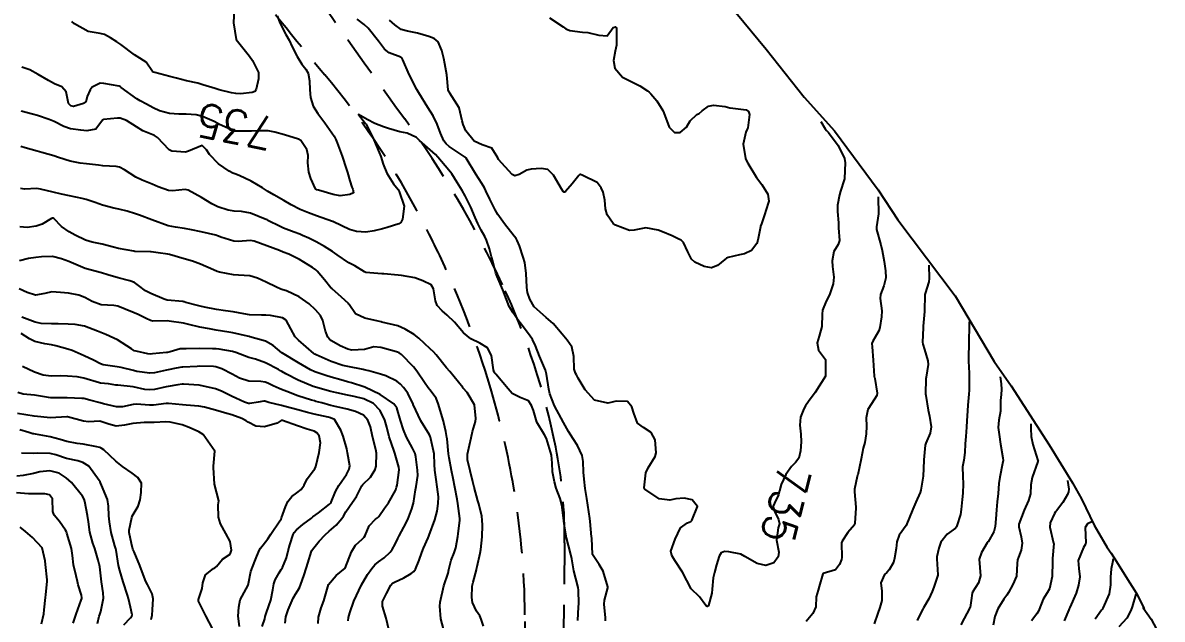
# Model space of a CAD drawing. Header units: metres. Extents: x 298520 to 308411, y 7433745 to 7450750.
# Drawn here: x 305147.9 to 305286.2, y 7438392.5 to 7438464.9 of the extents above; entities that cross this region are included whole.
import ezdxf
from ezdxf.enums import TextEntityAlignment as Align

# ---------------------------------------------------------------- set-up
doc = ezdxf.new("R2010")
doc.units = ezdxf.units.M
doc.header["$LTSCALE"] = 10
doc.linetypes.add('DASHED', pattern=[0.75, 0.5, -0.25])
for name, color, linetype in [('Area', 45, 'Continuous'), ('Cotas', 45, 'Continuous'), ('Curvas de Nivel 1m', 11, 'Continuous'), ('Curvas de Nivel 5m', 15, 'Continuous'), ('Vias Secundárias', 230, 'DASHED')]:
    doc.layers.add(name, color=color, linetype=linetype)
doc.styles.add('Style-STANDARD', font='STANDARD.shx')

msp = doc.modelspace()

# ---------------------------------------------------------------- linework, layer by layer
at = {"layer": 'Area'}
msp.add_polyline3d([(305234.43, 7438466.15, 742.42), (305238.09, 7438461.71, 742.34), (305242.71, 7438455.88, 735.63), (305246.41, 7438451.77, 743.73), (305251.7, 7438444.62, 743.28), (305254.1, 7438441, 743.52), (305261.05, 7438431.77, 740.65), (305265.78, 7438423.79, 736.5), (305267.85, 7438420.86, 739.4), (305272.45, 7438413.7, 738.03), (305275.3, 7438409.05, 736), (305276.38, 7438407.14, 736.47), (305277.93, 7438403.95, 733.41), (305279.07, 7438401.98, 733.34), (305279.48, 7438401.23, 731.62), (305279.98, 7438400.52, 735.99), (305280.63, 7438399.51, 734.87), (305281.77, 7438397.71, 734.47), (305283.03, 7438395.73, 729.08), (305284, 7438393.81, 732.13), (305283.87, 7438393.89, 732.11), (305284.82, 7438392.54, 733.78), (305286.18, 7438390.01, 733.84)], dxfattribs=at)
at = {"layer": 'Curvas de Nivel 1m', "flags": 128}
for points, elevation in [([(305173.52, 7438466.58), (305173.43, 7438464.89), (305173.77, 7438462.88), (305175.36, 7438460.86), (305175.75, 7438460.31), (305176.47, 7438458.85), (305176.49, 7438458.08), (305176.17, 7438456.86), (305176.01, 7438456.55), (305175.7, 7438456.43), (305174.3, 7438456.28), (305173.7, 7438456.3), (305173.19, 7438456.38), (305171.7, 7438456.76), (305171.22, 7438456.91), (305169.71, 7438457.39), (305169.1, 7438457.56), (305167.72, 7438457.86), (305166.52, 7438458.17), (305165.72, 7438458.39), (305163.87, 7438458.86), (305163.73, 7438458.91), (305163.62, 7438459), (305162.84, 7438460.11), (305161.75, 7438460.81), (305161.43, 7438461.03), (305159.77, 7438462.28), (305159.28, 7438462.57), (305158.49, 7438463.07), (305157.78, 7438463.47), (305157.25, 7438463.61), (305155.78, 7438463.86), (305154.15, 7438464.76), (305153.8, 7438465.04)], 736), ([(305211.81, 7438465.5), (305213.47, 7438464.41), (305213.8, 7438464.17), (305214.25, 7438463.95), (305215.79, 7438463.78), (305216.46, 7438463.71), (305217.79, 7438463.4), (305218.81, 7438463.32), (305219.53, 7438464.33), (305219.8, 7438464.41), (305219.89, 7438464.33), (305219.93, 7438464.2), (305219.94, 7438462.33), (305219.92, 7438462.18), (305219.76, 7438461.47), (305219.55, 7438460.33), (305219.74, 7438459.39), (305220.66, 7438458.32), (305221.72, 7438457.78), (305222.76, 7438457.25), (305223.71, 7438456.65), (305223.91, 7438456.49), (305224.1, 7438456.28), (305224.83, 7438455.41), (305225.56, 7438454.26), (305225.68, 7438453.98), (305226.33, 7438452.25), (305226.98, 7438451.58), (305227.65, 7438451.6), (305228.41, 7438452.23), (305228.88, 7438453.01), (305229.68, 7438453.77), (305229.98, 7438453.91), (305230.32, 7438454.2), (305231.08, 7438454.8), (305231.69, 7438454.92), (305233.14, 7438454.73), (305233.69, 7438454.58), (305234.04, 7438454.52), (305235.68, 7438454.33), (305235.96, 7438454.14), (305236.06, 7438453.75), (305235.86, 7438452.14), (305235.81, 7438451.98), (305235.65, 7438451.61), (305235.3, 7438450.15), (305235.61, 7438448.44), (305235.73, 7438448.14), (305235.87, 7438447.86), (305236.94, 7438446.13), (305237.57, 7438445.27), (305238.31, 7438444.11), (305238.42, 7438443.24), (305238.08, 7438442.11), (305237.92, 7438441.72), (305237.52, 7438440.5), (305237.43, 7438440.21), (305237.41, 7438440.12), (305237.09, 7438438.53), (305236.96, 7438438.13), (305236.34, 7438437.27), (305235.47, 7438436.87), (305234.87, 7438436.75), (305233.47, 7438436.41), (305233.3, 7438436.34), (305233.09, 7438436.17), (305232.19, 7438435.45), (305231.45, 7438435.15), (305230.57, 7438435.32), (305229.46, 7438435.83), (305229.03, 7438436.22), (305228.58, 7438437.12), (305228.07, 7438438.23), (305227.77, 7438438.51), (305227.5, 7438438.66), (305226.69, 7438439.06), (305225.51, 7438439.55), (305224.97, 7438439.73), (305223.51, 7438440), (305222.06, 7438439.75), (305221.51, 7438439.7), (305219.81, 7438440.33), (305219.52, 7438440.55), (305218.78, 7438441.6), (305218.58, 7438442.34), (305218.5, 7438443.39), (305218.3, 7438444.35), (305218.08, 7438444.87), (305217.57, 7438445.5), (305215.84, 7438446.38), (305215.58, 7438446.47), (305215.49, 7438446.48), (305215.35, 7438446.38), (305214.55, 7438445.37), (305213.73, 7438444.41), (305213.62, 7438444.35), (305213.56, 7438444.35), (305213.47, 7438444.41), (305213.25, 7438444.73), (305212.28, 7438446.42), (305211.59, 7438447.11), (305210.8, 7438447.23), (305209.59, 7438447.13), (305209.04, 7438447.01), (305208.11, 7438446.47), (305207.58, 7438446.31), (305207.28, 7438446.48), (305205.61, 7438448.3), (305205.52, 7438448.5), (305204.78, 7438449.67), (305203.63, 7438450.1), (305202.64, 7438450.54), (305201.65, 7438451.78), (305201.31, 7438452.55), (305201.2, 7438453.01), (305200.84, 7438454.56), (305199.7, 7438456.37), (305199.62, 7438456.49), (305199.57, 7438456.57), (305199.5, 7438456.78), (305199.33, 7438458.58), (305199.1, 7438459.93), (305198.95, 7438460.58), (305198.71, 7438461.53), (305198.28, 7438462.59), (305197.78, 7438463.01), (305197.15, 7438463.24), (305195.79, 7438463.64), (305194.54, 7438463.88), (305193.79, 7438464.1), (305193.04, 7438464.65), (305192.38, 7438465.23)], 736), ([(305218.6, 7438392.34), (305218.59, 7438392.69), (305218.45, 7438394.35), (305218.48, 7438394.83), (305218.87, 7438396.34), (305218.87, 7438396.46), (305218.3, 7438398.35), (305217.83, 7438399.16), (305217.03, 7438400.36), (305216.92, 7438402.36), (305216.91, 7438402.51), (305216.75, 7438404.36), (305216.7, 7438404.75), (305216.46, 7438406.37), (305216.34, 7438407.15), (305216.14, 7438408.37), (305215.99, 7438409.53), (305215.93, 7438410.37), (305215.89, 7438411.65), (305215.75, 7438412.37), (305215.19, 7438413.59), (305214.68, 7438414.39), (305214.1, 7438415.28), (305213.51, 7438416.41), (305213.23, 7438416.9), (305212.4, 7438418.42), (305211.84, 7438419.86), (305211.7, 7438420.43), (305211.45, 7438422.27), (305211.41, 7438422.43), (305211.3, 7438422.74), (305210.57, 7438424.44), (305210.09, 7438425.69), (305209.74, 7438426.45), (305209.35, 7438427), (305208.24, 7438428.47), (305207.88, 7438428.97), (305207.39, 7438429.69), (305206.92, 7438430.48), (305206.56, 7438431.33), (305206.15, 7438432.49), (305205.44, 7438434.11), (305205.28, 7438434.5), (305204.91, 7438435.96), (305204.77, 7438436.51), (305204.53, 7438437.47), (305204.17, 7438438.52), (305203.94, 7438438.97), (305203.5, 7438439.72), (305203.09, 7438440.53), (305202.79, 7438441.27), (305202.24, 7438442.54), (305201.55, 7438443.9), (305201.19, 7438444.55), (305200.6, 7438445.53), (305199.93, 7438446.57), (305199.59, 7438447.02), (305198.26, 7438448.59), (305197.94, 7438448.92), (305197.62, 7438449.21), (305196, 7438450.62), (305195.64, 7438450.97), (305194.53, 7438451.52), (305193.64, 7438451.67), (305192.24, 7438452.07), (305191.65, 7438452.29), (305190.59, 7438452.68), (305189.66, 7438453.17), (305188.61, 7438453.76), (305189.46, 7438452.69), (305189.54, 7438452.58), (305189.65, 7438452.35), (305190.49, 7438450.68), (305191.12, 7438449.17), (305191.31, 7438448.67), (305191.6, 7438447.76), (305192.04, 7438446.67), (305192.87, 7438445.35), (305193.41, 7438444.65), (305193.56, 7438444.43), (305194.14, 7438442.64), (305193.94, 7438441.07), (305193.75, 7438440.65), (305193.51, 7438440.5), (305192.11, 7438440.06), (305191.51, 7438439.91), (305190.51, 7438439.67), (305189.5, 7438439.49), (305188.36, 7438439.56), (305187.5, 7438439.82), (305185.58, 7438440.74), (305185.51, 7438440.77), (305185.47, 7438440.79), (305183.52, 7438441.47), (305182.56, 7438441.82), (305181.53, 7438442.24), (305180.42, 7438442.8), (305179.54, 7438443.33), (305178.35, 7438444.03), (305177.56, 7438444.48), (305176.96, 7438444.85), (305175.57, 7438445.68), (305174.11, 7438446.35), (305173.58, 7438446.57), (305173.37, 7438446.67), (305172.9, 7438446.89), (305171.6, 7438447.8), (305170.53, 7438448.92), (305170.17, 7438449.47), (305169.62, 7438450.01), (305167.99, 7438449.33), (305167.62, 7438449.18), (305165.93, 7438449.3), (305165.62, 7438449.49), (305164.23, 7438450.99), (305163.84, 7438451.21), (305163.64, 7438451.29), (305162.42, 7438451.8), (305161.65, 7438452.27), (305160.45, 7438453.04), (305159.66, 7438453.34), (305159.37, 7438453.34), (305157.65, 7438453.15), (305157.6, 7438453.13), (305157.55, 7438453.08), (305156.72, 7438452.01), (305155.64, 7438451.79), (305154.89, 7438451.86), (305153.64, 7438452.05), (305152.85, 7438452.33), (305151.65, 7438452.91), (305151.05, 7438453.16), (305149.66, 7438453.63), (305149.02, 7438453.81), (305147.67, 7438454.18)], 734), ([(305215.22, 7438392.38), (305215.33, 7438394), (305215.35, 7438394.38), (305215.32, 7438396.03), (305215.29, 7438396.38), (305215, 7438397.47), (305214.75, 7438398.38), (305214.49, 7438399.85), (305214.4, 7438400.39), (305214.12, 7438401.47), (305213.88, 7438402.4), (305213.62, 7438403.86), (305213.55, 7438404.4), (305213.51, 7438404.83), (305213.31, 7438406.41), (305213.11, 7438407.18), (305212.61, 7438408.42), (305212.39, 7438409.17), (305212.17, 7438410.42), (305212.13, 7438411.45), (305212.05, 7438412.42), (305211.56, 7438414.06), (305211.43, 7438414.43), (305211.21, 7438414.91), (305210.27, 7438416.44), (305209.85, 7438417.84), (305209.62, 7438418.45), (305209.26, 7438419.01), (305208.22, 7438419.43), (305207.27, 7438419.9), (305206.77, 7438420.48), (305205.29, 7438422.24), (305205.17, 7438422.38), (305205.08, 7438422.5), (305205, 7438422.8), (305204.76, 7438424.51), (305204.26, 7438425.45), (305203.34, 7438426.01), (305202.25, 7438426.54), (305201.35, 7438427.29), (305200.26, 7438428.56), (305199.38, 7438429.43), (305198.76, 7438429.95), (305198.18, 7438430.59), (305197.97, 7438431.16), (305197.71, 7438432.6), (305197.42, 7438433.09), (305196.43, 7438433.6), (305195.43, 7438433.94), (305193.84, 7438434.24), (305193.44, 7438434.28), (305191.68, 7438434.43), (305191.44, 7438434.45), (305189.52, 7438434.61), (305189.44, 7438434.63), (305189.34, 7438434.69), (305188.15, 7438435.41), (305187.45, 7438435.77), (305186.04, 7438436.73), (305185.47, 7438437.13), (305184.48, 7438437.75), (305183.49, 7438438.33), (305182.59, 7438438.77), (305181.82, 7438439.1), (305181.5, 7438439.23), (305180.82, 7438439.48), (305179.5, 7438439.99), (305178.93, 7438440.24), (305177.77, 7438440.84), (305177.6, 7438440.92), (305177.51, 7438440.97), (305177.28, 7438441.07), (305175.52, 7438441.81), (305174.39, 7438442.01), (305173.52, 7438442.03), (305172.8, 7438442.17), (305171.53, 7438442.56), (305170.79, 7438442.92), (305169.54, 7438443.71), (305167.93, 7438444.59), (305167.56, 7438444.67), (305166.04, 7438444.49), (305165.56, 7438444.54), (305164.31, 7438444.99), (305163.57, 7438445.31), (305162.36, 7438445.81), (305161.57, 7438446.18), (305160.21, 7438447.04), (305159.59, 7438447.38), (305159.21, 7438447.44), (305157.59, 7438447.56), (305157.03, 7438447.64), (305155.59, 7438447.8), (305154.82, 7438447.88), (305153.6, 7438448.12), (305152.19, 7438448.56), (305151.61, 7438448.75), (305150.17, 7438449.16), (305149.61, 7438449.32), (305148.16, 7438449.74), (305147.62, 7438449.88)], 733), ([(305203.79, 7438391.66), (305203.52, 7438392.52), (305203.34, 7438392.92), (305202.95, 7438393.49), (305202.47, 7438394.53), (305202.36, 7438395.14), (305202.43, 7438396.54), (305202.52, 7438397.01), (305202.92, 7438398.53), (305202.94, 7438398.61), (305203.02, 7438398.93), (305203.4, 7438400.52), (305203.48, 7438400.97), (305203.62, 7438402.52), (305203.66, 7438403.94), (305203.64, 7438404.52), (305203.58, 7438405.02), (305203.2, 7438406.53), (305203.11, 7438406.88), (305202.67, 7438408.53), (305202.51, 7438409.17), (305202.15, 7438410.54), (305201.86, 7438411.85), (305201.83, 7438412.54), (305202.07, 7438413.66), (305202.28, 7438414.54), (305202.45, 7438415.3), (305202.81, 7438416.53), (305202.87, 7438416.89), (305202.69, 7438418.54), (305201.79, 7438420.02), (305201.33, 7438420.55), (305201.27, 7438420.62), (305199.69, 7438422.57), (305199.3, 7438423.04), (305198.05, 7438424.59), (305197.7, 7438424.97), (305197.33, 7438425.32), (305195.95, 7438426.61), (305195.35, 7438427.07), (305194.27, 7438427.72), (305193.37, 7438428.12), (305191.46, 7438428.58), (305191.37, 7438428.59), (305191, 7438428.67), (305189.38, 7438429.04), (305188.25, 7438429.57), (305187.47, 7438430.72), (305187.44, 7438430.77), (305187.39, 7438430.82), (305186.53, 7438431.6), (305185.41, 7438432.62), (305185.34, 7438432.67), (305185.26, 7438432.74), (305184.47, 7438433.71), (305183.6, 7438434.77), (305183.53, 7438434.85), (305183.44, 7438434.91), (305183.01, 7438435.21), (305181.46, 7438436.19), (305180.17, 7438436.8), (305179.47, 7438437.08), (305179.03, 7438437.25), (305177.48, 7438437.82), (305175.95, 7438438.39), (305175.49, 7438438.48), (305173.99, 7438438.37), (305173.49, 7438438.41), (305171.89, 7438438.9), (305171.6, 7438439.01), (305171.49, 7438439.05), (305171.3, 7438439.11), (305169.5, 7438439.53), (305168.34, 7438439.79), (305167.5, 7438439.93), (305166.39, 7438440.08), (305165.51, 7438440.27), (305163.51, 7438441), (305162.04, 7438441.55), (305161.52, 7438441.73), (305160.54, 7438442.02), (305159.53, 7438442.27), (305158.89, 7438442.42), (305157.53, 7438442.78), (305156.66, 7438443.09), (305155.54, 7438443.47), (305155.06, 7438443.58), (305153.54, 7438443.9), (305152.57, 7438444.12), (305151.55, 7438444.34), (305150, 7438444.72), (305149.56, 7438444.77), (305148.05, 7438444.7), (305147.56, 7438444.77)], 732), ([(305251.69, 7438443.78), (305251.68, 7438443.71), (305251.75, 7438441.73), (305251.51, 7438440.14), (305251.49, 7438439.95), (305251.51, 7438439.82), (305252.01, 7438437.94), (305252.17, 7438437.25), (305252.44, 7438435.94), (305252.6, 7438434.79), (305252.61, 7438433.94), (305252.39, 7438432.98), (305251.97, 7438431.94), (305251.92, 7438431.43), (305252.14, 7438429.94), (305252.12, 7438429.2), (305251.89, 7438427.94), (305251.79, 7438427.52), (305251.35, 7438426.73), (305251.03, 7438426.27), (305250.93, 7438425.96), (305250.95, 7438425.57), (305251.1, 7438423.95), (305251.23, 7438422.02), (305251.23, 7438421.95), (305251.25, 7438421.91), (305251.29, 7438421.74), (305251.58, 7438419.95), (305251.55, 7438419.67), (305251.27, 7438419.23), (305250.44, 7438417.96), (305250.25, 7438416.95), (305250.29, 7438415.96), (305250.25, 7438415), (305250.06, 7438413.97), (305249.89, 7438413.27), (305249.63, 7438411.97), (305249.21, 7438410.03), (305249.19, 7438409.98), (305249.15, 7438409.82), (305248.83, 7438408.28), (305248.83, 7438407.98), (305248.97, 7438406.11), (305248.98, 7438405.98), (305248.88, 7438404.19), (305248.81, 7438403.98), (305248.01, 7438403.04), (305247.31, 7438402), (305247.26, 7438401.79), (305247.29, 7438400), (305247.24, 7438399.78), (305247.02, 7438399.17), (305246.5, 7438398.52), (305245.01, 7438398.06), (305244.97, 7438398.02), (305244.55, 7438396.47), (305244.4, 7438396.03), (305244.16, 7438395.22), (305244.12, 7438394.03), (305243.77, 7438393.22), (305242.94, 7438392.22)], 734), ([(305198.92, 7438391.33), (305198.61, 7438392.58), (305198.49, 7438394.11), (305198.51, 7438394.58), (305198.98, 7438396.57), (305199.48, 7438398.09), (305199.59, 7438398.56), (305199.88, 7438399.7), (305200.21, 7438400.56), (305200.41, 7438401.18), (305200.67, 7438402.55), (305200.72, 7438402.89), (305200.92, 7438404.55), (305200.92, 7438404.72), (305200.67, 7438406.55), (305200.58, 7438407.09), (305200.3, 7438408.56), (305200.1, 7438409.6), (305199.92, 7438410.56), (305199.61, 7438412.12), (305199.54, 7438412.57), (305199.36, 7438414.41), (305199.34, 7438414.57), (305199.21, 7438415.29), (305198.99, 7438416.34), (305198.92, 7438416.57), (305198.75, 7438417.06), (305198.33, 7438418.58), (305198.02, 7438419.35), (305197.27, 7438420.36), (305197.08, 7438420.6), (305196.64, 7438421.25), (305195.71, 7438422.62), (305195.3, 7438423.16), (305193.82, 7438424.64), (305193.53, 7438424.85), (305193.33, 7438424.94), (305192.95, 7438425.03), (305191.33, 7438425.5), (305190.46, 7438425.56), (305189.33, 7438425.26), (305187.8, 7438425.18), (305187.33, 7438425.29), (305186.37, 7438425.7), (305185.34, 7438426.3), (305185.08, 7438426.49), (305184.87, 7438426.75), (305184.61, 7438427.49), (305184.28, 7438428.76), (305184, 7438429.38), (305183.39, 7438430.08), (305182.61, 7438430.78), (305181.4, 7438431.65), (305179.86, 7438432.35), (305179.41, 7438432.51), (305179.19, 7438432.59), (305178.67, 7438432.82), (305177.42, 7438433.43), (305176.36, 7438433.92), (305175.43, 7438434.19), (305174.03, 7438434.27), (305173.43, 7438434.32), (305171.72, 7438434.62), (305171.44, 7438434.71), (305171.01, 7438434.91), (305169.45, 7438435.61), (305168.47, 7438435.96), (305167.46, 7438436.26), (305165.67, 7438436.77), (305165.46, 7438436.81), (305164.28, 7438436.99), (305163.46, 7438437.1), (305163.35, 7438437.12), (305161.46, 7438437.16), (305161.32, 7438437.18), (305159.47, 7438437.52), (305158.86, 7438437.67), (305157.48, 7438438.04), (305156.29, 7438438.29), (305155.48, 7438438.5), (305154.2, 7438439.11), (305153.5, 7438439.51), (305152.54, 7438440.17), (305151.61, 7438441.15), (305151.55, 7438441.19), (305151.51, 7438441.21), (305151.46, 7438441.2), (305151.34, 7438441.15), (305150.2, 7438440.47), (305149.5, 7438440.22), (305148.37, 7438440.05), (305147.5, 7438440.15)], 731), ([(305257.86, 7438435.48), (305257.88, 7438433.88), (305257.84, 7438433.47), (305257.42, 7438432.06), (305257.37, 7438431.92), (305257.37, 7438431.88), (305257.34, 7438429.94), (305257.33, 7438429.88), (305257.17, 7438428.08), (305257.16, 7438427.88), (305257.09, 7438426.14), (305257.13, 7438425.88), (305257.34, 7438425.26), (305257.73, 7438423.88), (305257.75, 7438423.44), (305257.51, 7438421.88), (305257.49, 7438421.68), (305257.45, 7438419.88), (305257.47, 7438419.68), (305257.78, 7438417.87), (305257.94, 7438417.17), (305258.15, 7438415.87), (305258.01, 7438415.08), (305257.47, 7438413.88), (305257.42, 7438413.66), (305257.26, 7438411.88), (305257.26, 7438411.79), (305257.15, 7438409.88), (305256.86, 7438408.16), (305256.78, 7438407.88), (305256.27, 7438406.73), (305255.92, 7438405.89), (305255.08, 7438403.91), (305254.25, 7438402.73), (305253.98, 7438401.92), (305253.88, 7438401.09), (305253.68, 7438399.92), (305253.54, 7438399.41), (305253.02, 7438398.53), (305252.74, 7438398.2), (305252.46, 7438397.94), (305252.01, 7438396.93), (305252.14, 7438395.94), (305252.13, 7438394.78), (305251.89, 7438393.94), (305251.64, 7438393.26), (305251.22, 7438391.95)], 733), ([(305187.34, 7438392.31), (305187.4, 7438392.71), (305187.54, 7438393.31), (305188.04, 7438394.7), (305188.98, 7438396.69), (305189.72, 7438397.96), (305190.22, 7438398.68), (305190.58, 7438399.11), (305191.02, 7438399.47), (305191.72, 7438399.97), (305192.46, 7438400.66), (305192.7, 7438400.99), (305193.05, 7438401.64), (305193.38, 7438402.32), (305193.55, 7438402.64), (305194.13, 7438403.69), (305194.6, 7438404.63), (305195.1, 7438405.92), (305195.26, 7438406.46), (305195.29, 7438406.62), (305195.52, 7438408.22), (305195.6, 7438408.62), (305195.8, 7438409.96), (305195.77, 7438410.61), (305195.56, 7438412.22), (305195.49, 7438412.62), (305195.18, 7438413.27), (305194.44, 7438414.63), (305194.07, 7438415.5), (305193.72, 7438416.64), (305193.25, 7438418.16), (305192.89, 7438418.65), (305191.26, 7438419.8), (305189.37, 7438420.69), (305189.27, 7438420.73), (305187.76, 7438421.2), (305187.28, 7438421.33), (305186.46, 7438421.55), (305185.28, 7438421.91), (305184.64, 7438422.11), (305183.29, 7438422.55), (305182.8, 7438422.77), (305181.31, 7438423.65), (305179.37, 7438424.81), (305179.32, 7438424.84), (305178.24, 7438425.74), (305177.34, 7438426.26), (305175.41, 7438426.79), (305175.34, 7438426.81), (305175.13, 7438426.86), (305173.35, 7438427.28), (305172.88, 7438427.36), (305171.35, 7438427.61), (305170.51, 7438427.77), (305169.36, 7438427.97), (305168.03, 7438428.28), (305167.37, 7438428.44), (305165.64, 7438428.7), (305165.37, 7438428.73), (305163.66, 7438428.7), (305163.37, 7438428.76), (305162.83, 7438429.01), (305161.86, 7438429.51), (305161.38, 7438429.72), (305160.28, 7438430.15), (305159.39, 7438430.5), (305158.91, 7438430.58), (305157.39, 7438430.69), (305156.28, 7438431.09), (305155.4, 7438431.57), (305154.67, 7438431.84), (305153.4, 7438432.07), (305152.45, 7438432.18), (305151.4, 7438432.23), (305150.52, 7438432.04), (305149.4, 7438431.83), (305148.37, 7438432.16), (305147.41, 7438432.61)], 729), ([(305183.7, 7438391.99), (305183.74, 7438392.76), (305184.09, 7438393.89), (305184.4, 7438394.75), (305184.98, 7438396.74), (305185.9, 7438397.83), (305187.01, 7438398.72), (305187.76, 7438400.71), (305188.25, 7438401.49), (305189.06, 7438402.25), (305189.28, 7438402.47), (305189.41, 7438402.69), (305189.89, 7438403.87), (305190.68, 7438404.67), (305190.92, 7438404.83), (305191.09, 7438405), (305191.77, 7438405.99), (305192.25, 7438406.66), (305192.58, 7438407.19), (305193.13, 7438408.23), (305193.24, 7438408.54), (305193.27, 7438408.65), (305193.29, 7438408.8), (305193.53, 7438410.64), (305193.49, 7438410.98), (305193.17, 7438412.1), (305193.01, 7438412.65), (305192.93, 7438412.9), (305192.33, 7438414.66), (305192.05, 7438415.82), (305191.82, 7438416.66), (305191.24, 7438417.85), (305190.45, 7438418.68), (305189.26, 7438419.26), (305188.09, 7438419.53), (305187.26, 7438419.7), (305186, 7438420), (305185.27, 7438420.16), (305184.8, 7438420.28), (305183.27, 7438420.72), (305183.11, 7438420.77), (305181.28, 7438421.53), (305179.79, 7438422.3), (305179.29, 7438422.58), (305179.14, 7438422.66), (305178.88, 7438422.82), (305177.31, 7438423.65), (305176.09, 7438424.08), (305175.31, 7438424.29), (305173.72, 7438424.88), (305173.32, 7438424.99), (305171.71, 7438425.29), (305171.33, 7438425.33), (305170.89, 7438425.35), (305169.33, 7438425.36), (305167.71, 7438425.34), (305167.33, 7438425.35), (305166.96, 7438425.33), (305165.75, 7438424.98), (305165.41, 7438424.89), (305165.32, 7438424.88), (305163.6, 7438424.72), (305163.32, 7438424.7), (305163.05, 7438424.73), (305161.64, 7438425.03), (305161.39, 7438425.1), (305161.32, 7438425.13), (305161.04, 7438425.32), (305159.34, 7438426.41), (305158.91, 7438426.63), (305157.94, 7438427.07), (305157.35, 7438427.32), (305156.94, 7438427.49), (305155.36, 7438428.07), (305154.2, 7438428.27), (305153.36, 7438428.32), (305152.14, 7438428.36), (305151.36, 7438428.38), (305150.1, 7438428.42), (305149.36, 7438428.58), (305147.74, 7438429.19)], 728), ([(305262.77, 7438428.72), (305262.74, 7438428.45), (305262.73, 7438427.82), (305262.71, 7438426.46), (305262.69, 7438425.82), (305262.67, 7438424.48), (305262.68, 7438423.82), (305262.73, 7438422.39), (305262.76, 7438421.82), (305262.76, 7438420.33), (305262.69, 7438419.82), (305262.58, 7438418.5), (305262.56, 7438417.82), (305262.46, 7438416.59), (305262.44, 7438415.82), (305262.35, 7438414.68), (305262.26, 7438413.82), (305262.23, 7438412.77), (305262.1, 7438411.82), (305261.95, 7438411.03), (305261.96, 7438409.82), (305262, 7438408.96), (305261.96, 7438407.82), (305261.89, 7438407.05), (305261.78, 7438405.82), (305261.68, 7438405.24), (305261.26, 7438403.83), (305261.2, 7438403.71), (305261.08, 7438403.56), (305260.09, 7438402.82), (305259.31, 7438401.86), (305259.05, 7438401.12), (305258.83, 7438400.07), (305258.81, 7438399.86), (305258.96, 7438397.92), (305258.95, 7438397.86), (305258.46, 7438396.4), (305258.25, 7438395.87), (305257.85, 7438395), (305257.2, 7438393.88), (305257.11, 7438393.73), (305256.96, 7438393.45), (305256.45, 7438392.37)], 732), ([(305179.7, 7438392.03), (305179.8, 7438392.8), (305180.08, 7438393.67), (305180.56, 7438394.79), (305180.69, 7438395.07), (305180.97, 7438395.56), (305181.44, 7438396.33), (305181.62, 7438396.78), (305181.98, 7438397.8), (305182.31, 7438398.78), (305182.47, 7438399.32), (305182.91, 7438400.77), (305182.95, 7438400.86), (305183.04, 7438400.98), (305183.84, 7438401.97), (305184.55, 7438402.75), (305185.07, 7438403.19), (305185.89, 7438403.92), (305186.57, 7438404.73), (305186.77, 7438405.04), (305187.09, 7438405.56), (305187.89, 7438406.71), (305188.38, 7438407.43), (305189.02, 7438408.69), (305189.13, 7438408.85), (305190.05, 7438409.77), (305190.64, 7438410.68), (305190.74, 7438411.09), (305190.79, 7438412.67), (305190.72, 7438413.13), (305190.3, 7438414.68), (305190.05, 7438415.85), (305189.76, 7438416.68), (305189.23, 7438417.27), (305188.23, 7438417.72), (305187.24, 7438418), (305185.62, 7438418.37), (305185.25, 7438418.45), (305184.14, 7438418.76), (305183.44, 7438418.95), (305183.26, 7438419.01), (305182.92, 7438419.11), (305181.26, 7438419.64), (305179.93, 7438420.14), (305179.27, 7438420.39), (305178.96, 7438420.5), (305178.27, 7438420.83), (305177.61, 7438421.17), (305177.28, 7438421.3), (305176.77, 7438421.36), (305175.28, 7438421.42), (305174.18, 7438421.78), (305173.29, 7438422.25), (305172, 7438422.9), (305171.3, 7438423.16), (305171.01, 7438423.2), (305169.3, 7438423.21), (305169.03, 7438423.2), (305167.3, 7438423.12), (305167.15, 7438423.1), (305166.49, 7438422.97), (305165.49, 7438422.78), (305165.29, 7438422.74), (305163.86, 7438422.43), (305163.29, 7438422.38), (305161.72, 7438422.6), (305161.3, 7438422.69), (305159.8, 7438423.05), (305159.3, 7438423.15), (305157.63, 7438423.39), (305157.31, 7438423.5), (305156.46, 7438423.94), (305155.32, 7438424.5), (305153.85, 7438425.11), (305153.32, 7438425.3), (305151.88, 7438425.69), (305151.33, 7438425.8), (305150.55, 7438425.94), (305149.33, 7438426.23), (305148.69, 7438426.53), (305147.66, 7438427.2)], 727), ([(305176.92, 7438391.62), (305177.22, 7438392.55), (305177.29, 7438392.83), (305177.46, 7438393.34), (305177.95, 7438394.83), (305178.23, 7438396.07), (305178.35, 7438396.82), (305178.51, 7438397.29), (305179, 7438398.15), (305179.24, 7438398.57), (305179.37, 7438398.81), (305179.86, 7438399.96), (305180.09, 7438400.8), (305180.28, 7438401.56), (305180.68, 7438402.79), (305180.81, 7438403.05), (305181.07, 7438403.37), (305181.84, 7438404.02), (305182.9, 7438404.77), (305183, 7438404.86), (305183.08, 7438404.93), (305183.75, 7438405.42), (305185.1, 7438406.49), (305185.22, 7438406.62), (305185.28, 7438406.74), (305185.83, 7438408.03), (305186.24, 7438408.73), (305186.6, 7438409.26), (305187.15, 7438410.09), (305187.49, 7438410.71), (305187.56, 7438411.12), (305187.28, 7438412.72), (305187.18, 7438413.18), (305186.75, 7438414.72), (305186.46, 7438415.48), (305185.7, 7438416.74), (305185.23, 7438416.96), (305184.94, 7438417.03), (305183.23, 7438417.4), (305182.41, 7438417.6), (305181.24, 7438417.92), (305179.7, 7438418.35), (305179.25, 7438418.47), (305177.73, 7438418.83), (305177.35, 7438418.94), (305177.25, 7438418.96), (305177.13, 7438418.97), (305176.42, 7438418.85), (305175.41, 7438418.69), (305175.25, 7438418.71), (305174.79, 7438418.87), (305173.72, 7438419.35), (305173.26, 7438419.56), (305171.99, 7438420.18), (305171.27, 7438420.46), (305169.27, 7438420.93), (305167.38, 7438421.06), (305167.27, 7438421.06), (305167.19, 7438421.05), (305166.69, 7438420.97), (305165.49, 7438420.76), (305165.27, 7438420.72), (305163.86, 7438420.4), (305163.27, 7438420.34), (305162.66, 7438420.4), (305161.27, 7438420.71), (305159.39, 7438420.93), (305159.27, 7438420.93), (305159.16, 7438420.94), (305158.25, 7438421.07), (305157.27, 7438421.18), (305157.15, 7438421.21), (305155.28, 7438421.79), (305154.45, 7438421.94), (305153.29, 7438422.01), (305152.38, 7438422.04), (305151.29, 7438422.02), (305150.33, 7438422.12), (305149.29, 7438422.48), (305147.84, 7438423.19)], 726), ([(305266.52, 7438421.94), (305266.63, 7438421.09), (305266.67, 7438420.38), (305266.62, 7438419.77), (305266.56, 7438419.07), (305266.54, 7438417.77), (305266.34, 7438416.66), (305266.28, 7438415.77), (305266.38, 7438414.94), (305266.56, 7438413.77), (305266.84, 7438412.1), (305266.86, 7438411.76), (305266.8, 7438411.4), (305266.46, 7438409.77), (305266.36, 7438408.99), (305266.25, 7438407.77), (305266.13, 7438406.76), (305266.08, 7438405.78), (305266, 7438404.69), (305265.89, 7438403.78), (305265.75, 7438403.11), (305265.05, 7438401.92), (305264.99, 7438401.85), (305264.94, 7438401.79), (305264.24, 7438400.6), (305263.97, 7438399.8), (305264.03, 7438398.79), (305264.13, 7438397.8), (305263.86, 7438396.94), (305263.14, 7438395.81), (305263.1, 7438395.69), (305262.97, 7438394.78), (305262.85, 7438393.93), (305262.8, 7438393.81), (305262.15, 7438392.62), (305261.73, 7438391.82)], 731), ([(305170.92, 7438391.31), (305170.06, 7438392.92), (305169.18, 7438394.71), (305169.19, 7438394.93), (305169.64, 7438396.26), (305169.72, 7438396.92), (305170.02, 7438397.89), (305171.01, 7438398.68), (305171.17, 7438398.75), (305171.36, 7438398.91), (305172.11, 7438399.81), (305173.03, 7438400.4), (305173.21, 7438400.89), (305173.05, 7438401.94), (305172.52, 7438402.9), (305171.87, 7438404.11), (305171.62, 7438404.9), (305171.59, 7438406.41), (305171.66, 7438406.9), (305171.13, 7438408.91), (305170.99, 7438410.91), (305170.99, 7438411.08), (305171.18, 7438412.91), (305169.75, 7438414.92), (305169.21, 7438415.26), (305168.06, 7438415.79), (305167.21, 7438416.1), (305165.76, 7438416.43), (305165.22, 7438416.48), (305163.82, 7438416.39), (305163.22, 7438416.4), (305162.61, 7438416.4), (305161.22, 7438416.26), (305160.19, 7438416.06), (305159.21, 7438415.95), (305158.32, 7438416.17), (305157.22, 7438416.54), (305155.82, 7438416.49), (305155.22, 7438416.54), (305153.27, 7438417.07), (305153.22, 7438417.09), (305153.19, 7438417.08), (305151.22, 7438416.96), (305149.22, 7438417.17), (305147.23, 7438417.48)], 724), ([(305163.46, 7438392.47), (305163.56, 7438393), (305163.6, 7438393.65), (305163.67, 7438395), (305163.58, 7438395.61), (305162.98, 7438396.74), (305162.83, 7438397.01), (305162.71, 7438397.29), (305162.05, 7438399.02), (305161.37, 7438400.68), (305161.23, 7438401.03), (305161.04, 7438401.7), (305160.78, 7438403.03), (305160.77, 7438403.33), (305161.08, 7438404.85), (305161.13, 7438404.99), (305161.14, 7438405.03), (305161.87, 7438406.25), (305162.1, 7438407.02), (305162.23, 7438407.9), (305162.28, 7438409.02), (305161.83, 7438409.71), (305161.14, 7438410.23), (305159.95, 7438411.04), (305159.16, 7438411.68), (305157.71, 7438413.07), (305157.39, 7438413.29), (305157.19, 7438413.36), (305156.85, 7438413.42), (305155.19, 7438413.75), (305154.44, 7438413.86), (305153.19, 7438414.07), (305152.39, 7438414.33), (305151.2, 7438414.67), (305149.38, 7438414.98), (305149.2, 7438415), (305149.06, 7438415.03), (305148.58, 7438415.18), (305147.5, 7438415.49)], 723), ([(305160.14, 7438391.82), (305160.94, 7438392.69), (305161.09, 7438392.88), (305161.13, 7438393.03), (305160.95, 7438393.99), (305160.69, 7438395.03), (305160.57, 7438395.43), (305160.04, 7438397.04), (305159.63, 7438398.42), (305159.47, 7438399.05), (305159.18, 7438400.9), (305159.15, 7438401.05), (305159.04, 7438401.41), (305158.59, 7438403.06), (305158.37, 7438404.35), (305158.3, 7438405.06), (305158.27, 7438406.24), (305158.14, 7438407.06), (305157.43, 7438408.78), (305157.29, 7438409.08), (305157.24, 7438409.18), (305157.14, 7438409.37), (305155.88, 7438411.09), (305155.16, 7438411.55), (305154.55, 7438411.72), (305153.17, 7438412.04), (305151.85, 7438412.46), (305151.17, 7438412.62), (305149.69, 7438412.65), (305149.17, 7438412.64), (305147.71, 7438412.66)], 722), ([(305156.93, 7438391.98), (305157.12, 7438392.89), (305157.19, 7438393.08), (305157.34, 7438393.47), (305157.65, 7438395.07), (305157.6, 7438395.7), (305157.43, 7438397.07), (305157.19, 7438398.89), (305157.16, 7438399.08), (305157.13, 7438399.2), (305157.02, 7438399.67), (305156.6, 7438401.08), (305156.37, 7438401.76), (305156.01, 7438403.09), (305155.85, 7438404.32), (305155.73, 7438405.09), (305155.38, 7438406.82), (305155.3, 7438407.1), (305155.11, 7438407.45), (305153.76, 7438409.11), (305153.14, 7438409.68), (305152.26, 7438410.25), (305151.15, 7438410.53), (305149.91, 7438410.4), (305149.14, 7438410.22), (305147.89, 7438409.94), (305147.14, 7438409.86)], 721), ([(305274.69, 7438409.35), (305274.83, 7438408.28), (305274.82, 7438407.99), (305274.69, 7438407.67), (305274.1, 7438406.69), (305273.34, 7438405.69), (305273.24, 7438405.55), (305273.1, 7438405.33), (305272.58, 7438404.21), (305272.52, 7438403.7), (305273, 7438401.74), (305273.01, 7438401.69), (305272.86, 7438399.87), (305272.86, 7438399.69), (305272.86, 7438399.52), (305272.81, 7438397.69), (305272.49, 7438396.2), (305272.22, 7438395.7), (305271.74, 7438394.94), (305271.26, 7438393.71), (305271.16, 7438393.5), (305270.96, 7438393.19), (305270.32, 7438392.34)], 729), ([(305277.72, 7438404.36), (305277.09, 7438404.09), (305276.83, 7438403.64), (305276.89, 7438401.8), (305276.87, 7438401.64), (305276.64, 7438401.23), (305275.96, 7438399.66), (305276.06, 7438398.69), (305276.17, 7438397.65), (305276.03, 7438396.63), (305275.73, 7438395.66), (305274.97, 7438393.94), (305274.87, 7438393.76), (305274.83, 7438393.67), (305274.29, 7438392.33)], 728), ([(305150.12, 7438391.96), (305150.4, 7438393.16), (305150.46, 7438393.64), (305150.62, 7438395.15), (305150.65, 7438395.47), (305150.82, 7438397.15), (305150.83, 7438397.31), (305150.6, 7438399.15), (305150.56, 7438399.61), (305150.22, 7438401.16), (305149.05, 7438402.44), (305148.17, 7438403.18), (305147.55, 7438403.67)], 719), ([(305280.21, 7438399.83), (305280.14, 7438399.38), (305280, 7438398.63), (305279.9, 7438397.61), (305279.91, 7438396.7), (305279.74, 7438395.61), (305278.97, 7438393.86), (305278.88, 7438393.71), (305278.82, 7438393.62), (305278.06, 7438392.51)], 727), ([(305282.98, 7438395.57), (305282.52, 7438394.03), (305282.38, 7438393.58), (305281.9, 7438392.63), (305280.93, 7438391.59)], 726)]:
    msp.add_lwpolyline(points, dxfattribs=dict(at, elevation=elevation))
at = {"layer": 'Curvas de Nivel 5m', "flags": 128}
for points, elevation in [([(305178.73, 7438465.74), (305179.11, 7438464.82), (305179.78, 7438463.48), (305180.21, 7438462.81), (305180.57, 7438462), (305181.17, 7438460.8), (305181.74, 7438459.89), (305182.22, 7438459.27), (305182.52, 7438458.78), (305182.66, 7438457.84), (305182.69, 7438456.78), (305182.77, 7438455.85), (305183.12, 7438454.77), (305183.67, 7438453.91), (305184.54, 7438452.75), (305185.64, 7438451.13), (305185.86, 7438450.74), (305186.02, 7438450.34), (305186.61, 7438448.73), (305187.12, 7438447.2), (305187.27, 7438446.72), (305187.57, 7438445.71), (305187.82, 7438444.97), (305187.93, 7438444.71), (305187.99, 7438444.28), (305187.55, 7438444.05), (305186.37, 7438443.91), (305185.55, 7438444.05), (305183.75, 7438444.57), (305183.56, 7438444.64), (305183.41, 7438444.76), (305182.82, 7438446.02), (305182.59, 7438446.77), (305182.46, 7438447.92), (305182.5, 7438448.78), (305182.35, 7438449.51), (305181.63, 7438450.62), (305181.31, 7438450.79), (305179.64, 7438451.29), (305178.44, 7438451.62), (305177.64, 7438451.78), (305176.72, 7438451.77), (305175.64, 7438451.76), (305174.75, 7438451.76), (305173.64, 7438451.75), (305172.83, 7438452.08), (305171.65, 7438452.59), (305171.44, 7438452.7), (305171.08, 7438452.92), (305169.66, 7438453.54), (305168.89, 7438453.71), (305167.67, 7438453.8), (305166.81, 7438453.83), (305165.67, 7438453.88), (305164.44, 7438454.22), (305163.68, 7438454.58), (305162.86, 7438455.01), (305162.1, 7438455.44), (305161.69, 7438455.68), (305159.81, 7438457.05), (305159.7, 7438457.13), (305159.56, 7438457.2), (305157.71, 7438457.52), (305157.24, 7438457.56), (305156.28, 7438457.09), (305156.03, 7438456.76), (305155.69, 7438455.97), (305155.51, 7438455.28), (305155.23, 7438455.1), (305154.03, 7438454.76), (305153.68, 7438454.82), (305153.4, 7438455.12), (305153.11, 7438456.54), (305152.6, 7438457.14), (305151.71, 7438457.51), (305150.96, 7438457.91), (305149.73, 7438458.64), (305148.72, 7438459.18), (305147.74, 7438459.52)], 735), ([(305244.75, 7438452.94), (305245.27, 7438452.03), (305245.44, 7438451.81), (305245.65, 7438451.6), (305246.83, 7438450.01), (305247.61, 7438448.43), (305247.71, 7438447.89), (305247.63, 7438446), (305247.62, 7438445.96), (305247.58, 7438445.85), (305247.11, 7438444.46), (305247, 7438444.01), (305246.78, 7438442.77), (305246.76, 7438442.01), (305246.88, 7438440.64), (305246.89, 7438440.01), (305247.01, 7438438.48), (305246.86, 7438438.01), (305246.33, 7438437.16), (305246.1, 7438436.01), (305246.15, 7438435.32), (305246.3, 7438434.01), (305246.22, 7438433.23), (305245.82, 7438432.02), (305245.7, 7438431.73), (305245.4, 7438431.13), (305244.94, 7438430.03), (305244.89, 7438429.53), (305244.86, 7438428.03), (305244.52, 7438426.87), (305244.3, 7438426.04), (305244.45, 7438425.15), (305245.32, 7438424.02), (305245.29, 7438422.02), (305244.04, 7438420.04), (305243.26, 7438418.92), (305242.88, 7438418.43), (305242.66, 7438418.06), (305242.26, 7438417.04), (305242.18, 7438416.06), (305242.3, 7438414.97), (305242.35, 7438414.06), (305242.28, 7438412.97), (305242.05, 7438412.06), (305241.68, 7438411.55), (305241.16, 7438411.05), (305240.47, 7438410.08), (305239.91, 7438408.86), (305239.72, 7438408.09), (305239.61, 7438407.61), (305239.11, 7438406.61), (305238.96, 7438406.25), (305238.96, 7438406.1), (305239.1, 7438405.63), (305239.6, 7438404.6), (305239.71, 7438404.09), (305239.56, 7438403.61), (305239.36, 7438402.1), (305239.62, 7438400.67), (305239.54, 7438400.09), (305239.03, 7438399.36), (305238.08, 7438399.05), (305237.02, 7438399.29), (305235.5, 7438400.14), (305235.04, 7438400.41), (305233.58, 7438400.7), (305233.04, 7438400.72), (305232.64, 7438400.57), (305232.41, 7438400.18), (305232.09, 7438399.12), (305231.81, 7438398.18), (305231.67, 7438397.52), (305231.56, 7438396.18), (305231.49, 7438395.67), (305231.1, 7438394.19), (305231.04, 7438394.11), (305230.96, 7438394.08), (305230.77, 7438394.19), (305230.01, 7438395.25), (305228.98, 7438396.22), (305227.95, 7438398.23), (305227.03, 7438399.66), (305226.66, 7438400.24), (305226.52, 7438400.76), (305227.05, 7438402.24), (305227.72, 7438403.59), (305228.55, 7438404.23), (305228.94, 7438404.37), (305229.09, 7438404.49), (305229.75, 7438406.21), (305229.11, 7438407.02), (305228.14, 7438407.21), (305227.12, 7438407.11), (305226.39, 7438406.98), (305225.12, 7438407.14), (305223.38, 7438408.29), (305223.3, 7438408.45), (305223.51, 7438410.28), (305223.76, 7438410.88), (305224.64, 7438412.27), (305224.75, 7438412.69), (305224.62, 7438414.27), (305224.13, 7438415.19), (305223.22, 7438415.8), (305222.49, 7438416.3), (305222.02, 7438417.52), (305221.8, 7438418.3), (305221.26, 7438418.93), (305219.9, 7438418.97), (305219.26, 7438418.8), (305218.88, 7438418.72), (305217.26, 7438419.09), (305216.12, 7438420.37), (305215.29, 7438421.78), (305215.07, 7438422.17), (305214.97, 7438422.38), (305214.81, 7438422.87), (305214.75, 7438424.39), (305214.5, 7438425.56), (305213.93, 7438426.4), (305213.35, 7438427.12), (305212.26, 7438428.42), (305211.38, 7438429.15), (305209.93, 7438430.44), (305209.4, 7438431.34), (305209.13, 7438432.18), (305209.07, 7438432.46), (305209.04, 7438432.83), (305208.98, 7438434.46), (305208.81, 7438435.81), (305208.62, 7438436.46), (305208.14, 7438437.82), (305207.89, 7438438.47), (305207.74, 7438438.72), (305207.5, 7438439.01), (305206.32, 7438440.49), (305205.52, 7438441.64), (305205.21, 7438442.19), (305205.05, 7438442.51), (305204.57, 7438443.49), (305204.07, 7438444.52), (305203.89, 7438444.85), (305203.57, 7438445.39), (305202.86, 7438446.54), (305201.69, 7438448.47), (305201.64, 7438448.55), (305201.61, 7438448.57), (305201.55, 7438448.61), (305199.63, 7438449.9), (305199.26, 7438450.2), (305198.97, 7438450.58), (305198.57, 7438451.51), (305198.18, 7438452.59), (305197.67, 7438453.62), (305197.04, 7438454.61), (305195.94, 7438456.38), (305195.81, 7438456.62), (305195.71, 7438456.81), (305194.78, 7438458.63), (305194, 7438460.39), (305193.87, 7438460.64), (305193.75, 7438460.72), (305192.34, 7438461.24), (305191.76, 7438461.7), (305191.03, 7438462.68), (305189.8, 7438464.24), (305189.3, 7438464.7), (305188.44, 7438465.34)], 735), ([(305192.31, 7438391.27), (305191.95, 7438392.66), (305191.51, 7438394.12), (305191.53, 7438394.66), (305192.01, 7438395.63), (305192.53, 7438396.65), (305192.75, 7438396.89), (305192.99, 7438397.01), (305194.1, 7438397.53), (305195, 7438398.05), (305195.32, 7438398.31), (305195.52, 7438398.61), (305195.96, 7438399.68), (305196.28, 7438400.61), (305196.49, 7438401.15), (305197.06, 7438402.38), (305197.15, 7438402.6), (305197.2, 7438402.73), (305197.87, 7438404.59), (305198.16, 7438405.65), (305198.3, 7438406.58), (305198.32, 7438407.38), (305198.17, 7438408.58), (305198.03, 7438409.47), (305197.88, 7438410.59), (305197.85, 7438411.28), (305197.78, 7438412.59), (305197.38, 7438414.42), (305197.34, 7438414.6), (305197.31, 7438414.7), (305197.21, 7438414.9), (305196.19, 7438416.61), (305195.25, 7438418.57), (305195.23, 7438418.62), (305194.58, 7438419.94), (305194.06, 7438420.64), (305193.69, 7438421.06), (305193.28, 7438421.41), (305191.91, 7438422.04), (305191.29, 7438422.27), (305189.88, 7438422.68), (305189.29, 7438422.8), (305189.16, 7438422.83), (305187.3, 7438423.17), (305186.71, 7438423.31), (305185.31, 7438423.8), (305183.47, 7438424.62), (305183.32, 7438424.69), (305183.19, 7438424.77), (305181.34, 7438426.37), (305180.94, 7438426.79), (305180.39, 7438427.77), (305179.83, 7438428.81), (305179.38, 7438429.1), (305177.92, 7438429.38), (305177.38, 7438429.4), (305176.82, 7438429.41), (305175.38, 7438429.47), (305174.68, 7438429.56), (305173.38, 7438429.81), (305172.45, 7438429.96), (305171.38, 7438430.12), (305169.92, 7438430.39), (305169.39, 7438430.52), (305169.06, 7438430.61), (305167.65, 7438430.96), (305167.45, 7438431.02), (305167.39, 7438431.04), (305167.29, 7438431.07), (305165.4, 7438431.24), (305165.03, 7438431.35), (305163.4, 7438432.03), (305162.77, 7438432.37), (305161.91, 7438433.02), (305161.42, 7438433.37), (305160.86, 7438433.59), (305159.43, 7438433.96), (305158.17, 7438434.33), (305157.43, 7438434.54), (305155.44, 7438435.1), (305153.45, 7438435.93), (305152.56, 7438436.24), (305151.46, 7438436.53), (305150.11, 7438436.51), (305149.46, 7438436.43), (305148.55, 7438436.28), (305147.45, 7438436.02)], 730), ([(305174.17, 7438391.63), (305174.02, 7438392.87), (305174.07, 7438393.99), (305174.23, 7438394.87), (305174.98, 7438396.19), (305175.21, 7438396.63), (305175.27, 7438396.86), (305175.56, 7438398.3), (305175.74, 7438398.85), (305176.1, 7438399.77), (305176.56, 7438400.84), (305176.73, 7438401.15), (305177.04, 7438401.53), (305177.61, 7438402.27), (305177.98, 7438402.83), (305179.08, 7438404.46), (305179.22, 7438404.67), (305179.28, 7438404.81), (305179.75, 7438406.15), (305180.03, 7438406.8), (305180.5, 7438407.4), (305181.12, 7438407.86), (305181.66, 7438408.25), (305182, 7438408.78), (305182.38, 7438409.54), (305183.15, 7438410.55), (305183.33, 7438410.77), (305183.43, 7438411.04), (305183.82, 7438412.76), (305184.01, 7438413.94), (305183.85, 7438414.76), (305183.57, 7438415.13), (305183.21, 7438415.33), (305182.39, 7438415.6), (305181.21, 7438415.98), (305179.4, 7438416.63), (305179.22, 7438416.62), (305178.73, 7438416.33), (305177.21, 7438415.85), (305176.13, 7438415.94), (305175.22, 7438416.44), (305174.97, 7438416.61), (305174.43, 7438416.87), (305173.23, 7438417.31), (305172.64, 7438417.49), (305171.24, 7438417.9), (305169.9, 7438418.27), (305169.24, 7438418.38), (305167.7, 7438418.5), (305167.25, 7438418.54), (305165.54, 7438418.68), (305165.25, 7438418.68), (305163.73, 7438418.51), (305163.25, 7438418.51), (305161.66, 7438418.61), (305161.25, 7438418.57), (305159.98, 7438418.3), (305159.24, 7438418.3), (305157.67, 7438418.65), (305157.25, 7438418.76), (305155.99, 7438419.09), (305155.25, 7438419.29), (305155.04, 7438419.32), (305153.26, 7438419.38), (305151.5, 7438419.39), (305151.26, 7438419.4), (305150.97, 7438419.44), (305149.26, 7438419.7), (305147.9, 7438419.83), (305147.26, 7438420.04)], 725), ([(305270.23, 7438416.23), (305270.25, 7438415.67), (305270.26, 7438414.68), (305270.48, 7438413.72), (305271.1, 7438411.78), (305271.12, 7438411.71), (305271.1, 7438411.64), (305270.39, 7438409.72), (305270.25, 7438408.83), (305270.18, 7438407.72), (305269.94, 7438406.91), (305269.41, 7438405.74), (305269.09, 7438404.91), (305268.79, 7438404.04), (305268.76, 7438403.74), (305269.06, 7438402.52), (305269.19, 7438401.74), (305269.04, 7438400.91), (305268.73, 7438400.05), (305268.62, 7438399.74), (305268.56, 7438399.28), (305268.48, 7438397.75), (305268.03, 7438396.72), (305267.51, 7438395.75), (305267.32, 7438395.42), (305266.97, 7438394.96), (305266.24, 7438393.77), (305265.86, 7438392.86), (305265.64, 7438391.78)], 730), ([(305153.99, 7438392.05), (305154.35, 7438393.11), (305154.96, 7438394.82), (305155.04, 7438395.02), (305155.04, 7438395.1), (305154.97, 7438395.43), (305154.57, 7438396.7), (305154.48, 7438397.11), (305154.33, 7438397.77), (305154.01, 7438399.11), (305153.89, 7438400.25), (305153.77, 7438401.11), (305153.22, 7438402.96), (305153.16, 7438403.12), (305153.06, 7438403.32), (305152.31, 7438404.37), (305151.66, 7438405.14), (305151.52, 7438405.57), (305151.45, 7438407.14), (305151.11, 7438407.62), (305150.53, 7438407.74), (305149.11, 7438407.74), (305148.56, 7438407.73), (305147.11, 7438407.84)], 720)]:
    msp.add_lwpolyline(points, dxfattribs=dict(at, elevation=elevation))
at = {"layer": 'Vias Secundárias'}
msp.add_lwpolyline([(305209.04, 7438372.26), (305208.82, 7438393.05, 0.041182), (305207.33, 7438409.18, 0.02929), (305204.54, 7438420.9, 0.034815), (305199.08, 7438435.33, 0.015787), (305195.65, 7438442.22, 0.051647), (305184.52, 7438458.57, -0.016291), (305174.01, 7438471.88, 0.041663), (305162.13, 7438485.45, 0.011976), (305148.53, 7438497.99, 0.031536), (305132.48, 7438510.39, -0.036168), (305123.08, 7438517.78, -0.030323), (305116.51, 7438524.56, -0.085623), (305109.39, 7438536.45, -0.054262), (305105.02, 7438552.85, -0.078184), (305105.09, 7438568.98, -0.081698), (305110.66, 7438585.6, -0.01442), (305120.07, 7438602.21, -0.016344), (305132.08, 7438620.69, -0.009326), (305136.3, 7438626.5, -0.498002)], format="xyb", dxfattribs=at)
at = {"layer": 'Vias Secundárias', "elevation": 750.13}
msp.add_lwpolyline([(305138.93, 7438619.82), (305120.93, 7438591.41, 0.064391), (305113.07, 7438574.54, 0.110657), (305111.32, 7438554.54, 0.063343), (305115.76, 7438537.86, 0.091537), (305124.22, 7438524.63, 0.066559), (305137.99, 7438513.34, -0.057449), (305151.43, 7438502.73, 0.018155), (305166.74, 7438488.56, -0.065365), (305178.7, 7438475.2, 0.00785), (305194.22, 7438453.23, -0.048848), (305206.11, 7438433.08, -0.059483), (305212.56, 7438413.4, -0.052887), (305213.63, 7438401.77, 0.000951), (305213.43, 7438384.45, 0.010391)], format="xyb", dxfattribs=at)

# ---------------------------------------------------------------- texts
at = {"layer": 'Cotas', "style": 'Style-STANDARD'}
for rotation, p in [(168.6479, (305173.63, 7438452.32, 735)), (255.658, (305240.48, 7438406.45, 735))]:
    msp.add_text('735', height=4, rotation=rotation, dxfattribs=at).set_placement(p, align=Align.MIDDLE_CENTER)

doc.saveas('drawing.dxf')
